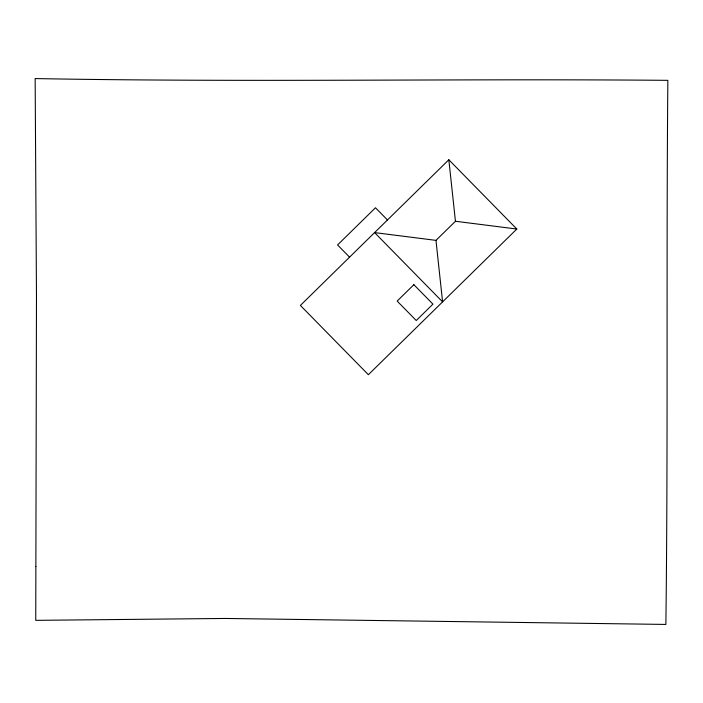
<?xml version="1.0" encoding="UTF-8"?>
<svg xmlns="http://www.w3.org/2000/svg" width="703" height="703" viewBox="0 0 703 703"><rect width="100%" height="100%" fill="white"/><g stroke="black" fill="none" stroke-linecap="round" stroke-linejoin="round"><path stroke-width="1.05" d="M448.83 159.757L300.383 305.427L368.372 374.708L516.819 229.037L448.83 159.757L455.447 221.26L435.974 240.373L374.611 232.596L442.591 301.877L435.974 240.373M455.447 221.26L516.819 229.037M387.458 219.977L375.472 207.763L337.572 244.952L349.567 257.175M35.871 566.407L35.748 620.345L225.25 618.455L665.882 624.431C668.105 443.075 666.224 261.709 667.85 80.344C456.95 78.516 246.041 82.418 35.15 78.569L36.477 296.429L35.871 566.407M413.865 284.689L397.16 301.077L416.246 320.524L432.951 304.127L413.865 284.689"/></g></svg>
